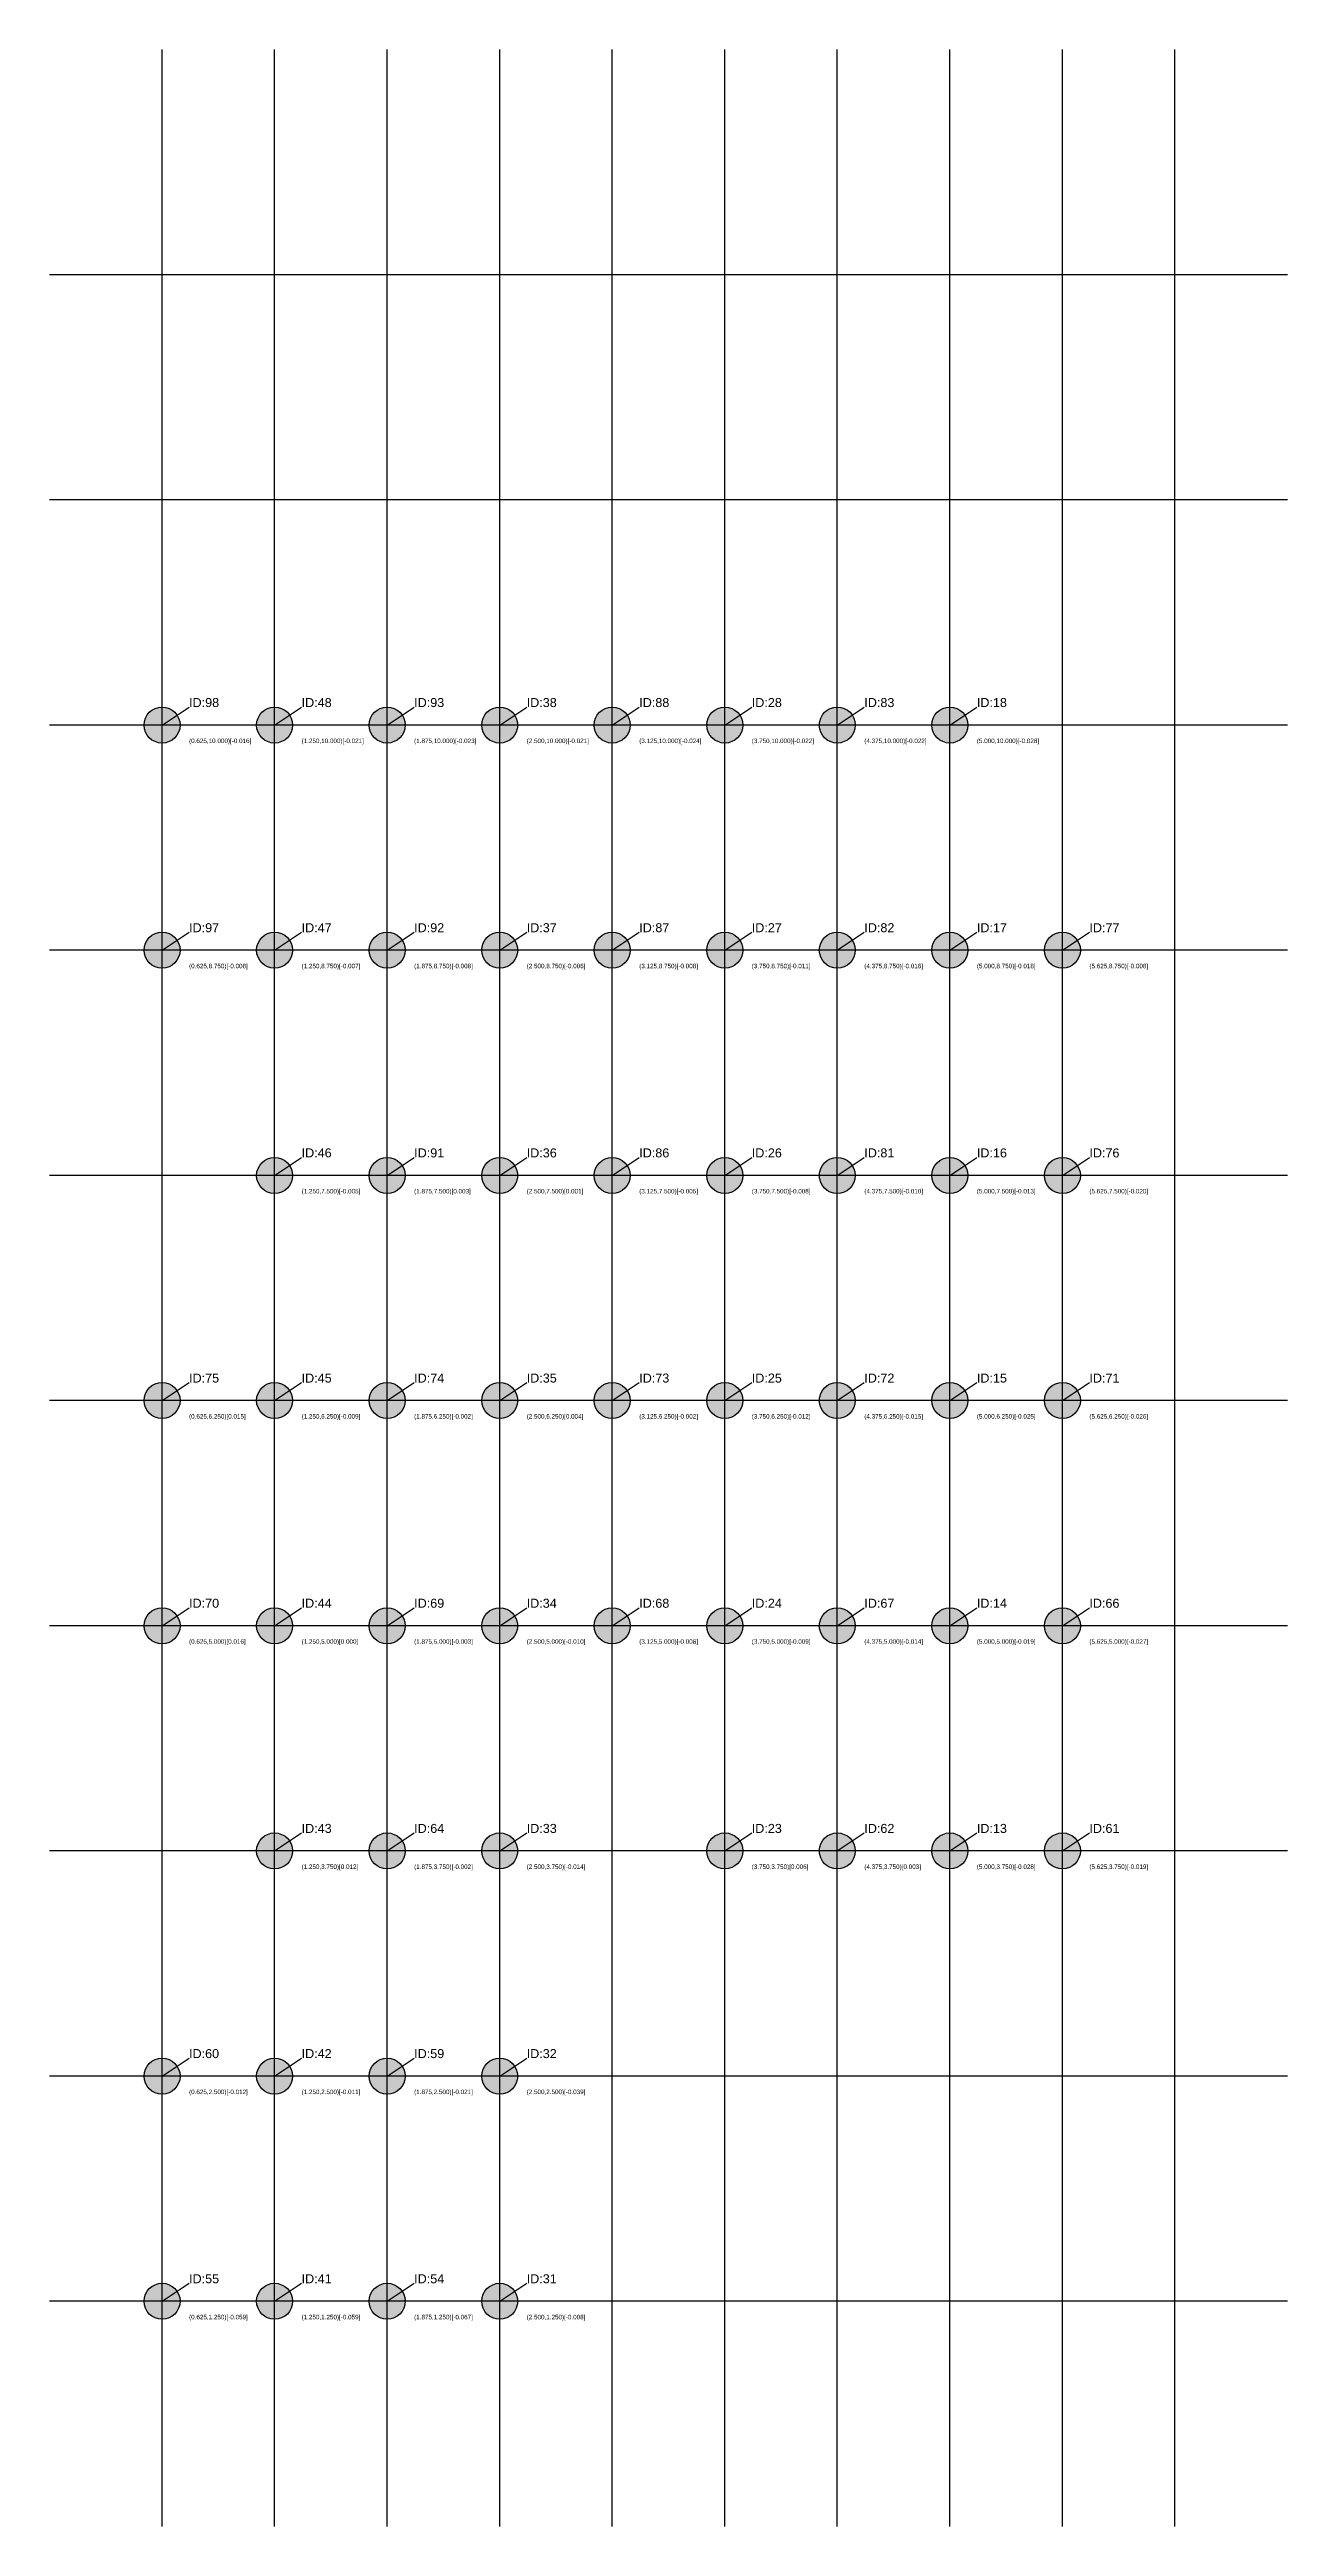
# Model space of a CAD drawing. Header units: millimetres. Extents: x 0 to 6.9, y 0 to 13.8.
import ezdxf

# ---------------------------------------------------------------- set-up
doc = ezdxf.new("R2010")
doc.units = ezdxf.units.MM
doc.layers.add('scan_diff', color=40, linetype='Continuous')
doc.styles.get("Standard").update_dxf_attribs({"font": 'arial.ttf'})

msp = doc.modelspace()

# ---------------------------------------------------------------- hatches: boundary and pattern name
at = {"layer": 'scan_diff'}
h = msp.add_hatch(color=4, dxfattribs=at)
edge = h.paths.add_edge_path()
edge.add_arc((5, 5), 0.1, 0, 360)
edge = h.paths.add_edge_path()
edge.add_arc((5, 6.25), 0.1, 0, 360)
edge = h.paths.add_edge_path()
edge.add_arc((5, 8.75), 0.1, 0, 360)
edge = h.paths.add_edge_path()
edge.add_arc((3.75, 10), 0.1, 0, 360)
edge = h.paths.add_edge_path()
edge.add_arc((2.5, 3.75), 0.1, 0, 360)
edge = h.paths.add_edge_path()
edge.add_arc((2.5, 10), 0.1, 0, 360)
edge = h.paths.add_edge_path()
edge.add_arc((1.25, 10), 0.1, 0, 360)
edge = h.paths.add_edge_path()
edge.add_arc((1.875, 2.5), 0.1, 0, 360)
edge = h.paths.add_edge_path()
edge.add_arc((5.625, 3.75), 0.1, 0, 360)
edge = h.paths.add_edge_path()
edge.add_arc((4.375, 5), 0.1, 0, 360)
edge = h.paths.add_edge_path()
edge.add_arc((0.625, 5), 0.1, 0, 360)
edge = h.paths.add_edge_path()
edge.add_arc((5.625, 6.25), 0.1, 0, 360)
edge = h.paths.add_edge_path()
edge.add_arc((4.375, 6.25), 0.1, 0, 360)
edge = h.paths.add_edge_path()
edge.add_arc((0.625, 6.25), 0.1, 0, 360)
edge = h.paths.add_edge_path()
edge.add_arc((5.625, 7.5), 0.1, 0, 360)
edge = h.paths.add_edge_path()
edge.add_arc((4.375, 8.75), 0.1, 0, 360)
edge = h.paths.add_edge_path()
edge.add_arc((4.375, 10), 0.1, 0, 360)
edge = h.paths.add_edge_path()
edge.add_arc((3.125, 10), 0.1, 0, 360)
edge = h.paths.add_edge_path()
edge.add_arc((1.875, 10), 0.1, 0, 360)
edge = h.paths.add_edge_path()
edge.add_arc((0.625, 10), 0.1, 0, 360)
h = msp.add_hatch(color=2, dxfattribs=at)
edge = h.paths.add_edge_path()
edge.add_arc((5, 3.75), 0.1, 0, 360)
edge = h.paths.add_edge_path()
edge.add_arc((5, 10), 0.1, 0, 360)
edge = h.paths.add_edge_path()
edge.add_arc((2.5, 2.5), 0.1, 0, 360)
edge = h.paths.add_edge_path()
edge.add_arc((5.625, 5), 0.1, 0, 360)
h = msp.add_hatch(color=3, dxfattribs=at)
edge = h.paths.add_edge_path()
edge.add_arc((5, 7.5), 0.1, 0, 360)
edge = h.paths.add_edge_path()
edge.add_arc((3.75, 3.75), 0.1, 0, 360)
edge = h.paths.add_edge_path()
edge.add_arc((3.75, 5), 0.1, 0, 360)
edge = h.paths.add_edge_path()
edge.add_arc((3.75, 6.25), 0.1, 0, 360)
edge = h.paths.add_edge_path()
edge.add_arc((3.75, 7.5), 0.1, 0, 360)
edge = h.paths.add_edge_path()
edge.add_arc((3.75, 8.75), 0.1, 0, 360)
edge = h.paths.add_edge_path()
edge.add_arc((2.5, 1.25), 0.1, 0, 360)
edge = h.paths.add_edge_path()
edge.add_arc((2.5, 5), 0.1, 0, 360)
edge = h.paths.add_edge_path()
edge.add_arc((2.5, 6.25), 0.1, 0, 360)
edge = h.paths.add_edge_path()
edge.add_arc((2.5, 7.5), 0.1, 0, 360)
edge = h.paths.add_edge_path()
edge.add_arc((2.5, 8.75), 0.1, 0, 360)
edge = h.paths.add_edge_path()
edge.add_arc((1.25, 2.5), 0.1, 0, 360)
edge = h.paths.add_edge_path()
edge.add_arc((1.25, 3.75), 0.1, 0, 360)
edge = h.paths.add_edge_path()
edge.add_arc((1.25, 5), 0.1, 0, 360)
edge = h.paths.add_edge_path()
edge.add_arc((1.25, 6.25), 0.1, 0, 360)
edge = h.paths.add_edge_path()
edge.add_arc((1.25, 7.5), 0.1, 0, 360)
edge = h.paths.add_edge_path()
edge.add_arc((1.25, 8.75), 0.1, 0, 360)
edge = h.paths.add_edge_path()
edge.add_arc((0.625, 2.5), 0.1, 0, 360)
edge = h.paths.add_edge_path()
edge.add_arc((4.375, 3.75), 0.1, 0, 360)
edge = h.paths.add_edge_path()
edge.add_arc((1.875, 3.75), 0.1, 0, 360)
edge = h.paths.add_edge_path()
edge.add_arc((3.125, 5), 0.1, 0, 360)
edge = h.paths.add_edge_path()
edge.add_arc((1.875, 5), 0.1, 0, 360)
edge = h.paths.add_edge_path()
edge.add_arc((3.125, 6.25), 0.1, 0, 360)
edge = h.paths.add_edge_path()
edge.add_arc((1.875, 6.25), 0.1, 0, 360)
edge = h.paths.add_edge_path()
edge.add_arc((5.625, 8.75), 0.1, 0, 360)
edge = h.paths.add_edge_path()
edge.add_arc((4.375, 7.5), 0.1, 0, 360)
edge = h.paths.add_edge_path()
edge.add_arc((3.125, 7.5), 0.1, 0, 360)
edge = h.paths.add_edge_path()
edge.add_arc((3.125, 8.75), 0.1, 0, 360)
edge = h.paths.add_edge_path()
edge.add_arc((1.875, 7.5), 0.1, 0, 360)
edge = h.paths.add_edge_path()
edge.add_arc((1.875, 8.75), 0.1, 0, 360)
edge = h.paths.add_edge_path()
edge.add_arc((0.625, 8.75), 0.1, 0, 360)
h = msp.add_hatch(color=1, dxfattribs=at)
edge = h.paths.add_edge_path()
edge.add_arc((1.25, 1.25), 0.1, 0, 360)
edge = h.paths.add_edge_path()
edge.add_arc((1.875, 1.25), 0.1, 0, 360)
edge = h.paths.add_edge_path()
edge.add_arc((0.625, 1.25), 0.1, 0, 360)

# ---------------------------------------------------------------- linework, layer by layer
for p, q in [((0.625, 0), (0.625, 13.75)), ((1.25, 0), (1.25, 13.75)), ((1.875, 0), (1.875, 13.75)), ((2.5, 0), (2.5, 13.75)), ((3.125, 0), (3.125, 13.75)), ((3.75, 0), (3.75, 13.75)), ((4.375, 0), (4.375, 13.75)), ((5, 0), (5, 13.75)), ((5.625, 0), (5.625, 13.75)), ((6.25, 0), (6.25, 13.75)), ((6.875, 12.5), (0, 12.5)), ((6.875, 11.25), (0, 11.25)), ((6.875, 10), (0, 10)), ((6.875, 8.75), (0, 8.75)), ((6.875, 7.5), (0, 7.5)), ((6.875, 6.25), (0, 6.25)), ((6.875, 5), (0, 5)), ((6.875, 3.75), (0, 3.75)), ((6.875, 2.5), (0, 2.5)), ((6.875, 1.25), (0, 1.25))]:
    msp.add_line(p, q)
for p, q in [((0.625, 10), (0.775, 10.1)), ((1.25, 10), (1.4, 10.1)), ((1.875, 10), (2.025, 10.1)), ((2.5, 10), (2.65, 10.1)), ((3.125, 10), (3.275, 10.1)), ((3.75, 10), (3.9, 10.1)), ((4.375, 10), (4.525, 10.1)), ((5, 10), (5.15, 10.1)), ((0.625, 8.75), (0.775, 8.85)), ((1.25, 8.75), (1.4, 8.85)), ((1.875, 8.75), (2.025, 8.85)), ((2.5, 8.75), (2.65, 8.85)), ((3.125, 8.75), (3.275, 8.85)), ((3.75, 8.75), (3.9, 8.85)), ((4.375, 8.75), (4.525, 8.85)), ((5, 8.75), (5.15, 8.85)), ((5.625, 8.75), (5.775, 8.85)), ((1.25, 7.5), (1.4, 7.6)), ((1.875, 7.5), (2.025, 7.6)), ((2.5, 7.5), (2.65, 7.6)), ((3.125, 7.5), (3.275, 7.6)), ((3.75, 7.5), (3.9, 7.6)), ((4.375, 7.5), (4.525, 7.6)), ((5, 7.5), (5.15, 7.6)), ((5.625, 7.5), (5.775, 7.6)), ((0.625, 6.25), (0.775, 6.35)), ((1.25, 6.25), (1.4, 6.35)), ((1.875, 6.25), (2.025, 6.35)), ((2.5, 6.25), (2.65, 6.35)), ((3.125, 6.25), (3.275, 6.35)), ((3.75, 6.25), (3.9, 6.35)), ((4.375, 6.25), (4.525, 6.35)), ((5, 6.25), (5.15, 6.35)), ((5.625, 6.25), (5.775, 6.35)), ((0.625, 5), (0.775, 5.1)), ((1.25, 5), (1.4, 5.1)), ((1.875, 5), (2.025, 5.1)), ((2.5, 5), (2.65, 5.1)), ((3.125, 5), (3.275, 5.1)), ((3.75, 5), (3.9, 5.1)), ((4.375, 5), (4.525, 5.1)), ((5, 5), (5.15, 5.1)), ((5.625, 5), (5.775, 5.1)), ((1.25, 3.75), (1.4, 3.85)), ((1.875, 3.75), (2.025, 3.85)), ((2.5, 3.75), (2.65, 3.85)), ((3.75, 3.75), (3.9, 3.85)), ((4.375, 3.75), (4.525, 3.85)), ((5, 3.75), (5.15, 3.85)), ((5.625, 3.75), (5.775, 3.85)), ((0.625, 2.5), (0.775, 2.6)), ((1.25, 2.5), (1.4, 2.6)), ((1.875, 2.5), (2.025, 2.6)), ((2.5, 2.5), (2.65, 2.6)), ((0.625, 1.25), (0.775, 1.35)), ((1.25, 1.25), (1.4, 1.35)), ((1.875, 1.25), (2.025, 1.35)), ((2.5, 1.25), (2.65, 1.35))]:
    msp.add_line(p, q, dxfattribs=at)
for centre in [(0.625, 10), (1.25, 10), (1.875, 10), (2.5, 10), (3.125, 10), (3.75, 10), (4.375, 10), (5, 10), (0.625, 8.75), (1.25, 8.75), (1.875, 8.75), (2.5, 8.75), (3.125, 8.75), (3.75, 8.75), (4.375, 8.75), (5, 8.75), (5.625, 8.75), (1.25, 7.5), (1.875, 7.5), (2.5, 7.5), (3.125, 7.5), (3.75, 7.5), (4.375, 7.5), (5, 7.5), (5.625, 7.5), (0.625, 6.25), (1.25, 6.25), (1.875, 6.25), (2.5, 6.25), (3.125, 6.25), (3.75, 6.25), (4.375, 6.25), (5, 6.25), (5.625, 6.25), (0.625, 5), (1.25, 5), (1.875, 5), (2.5, 5), (3.125, 5), (3.75, 5), (4.375, 5), (5, 5), (5.625, 5), (1.25, 3.75), (1.875, 3.75), (2.5, 3.75), (3.75, 3.75), (4.375, 3.75), (5, 3.75), (5.625, 3.75), (0.625, 2.5), (1.25, 2.5), (1.875, 2.5), (2.5, 2.5), (0.625, 1.25), (1.25, 1.25), (1.875, 1.25), (2.5, 1.25)]:
    msp.add_circle(centre, 0.1, dxfattribs=at)

# ---------------------------------------------------------------- texts
for s, height, p in [('ID:98', 0.05, (0.775, 10.1)), ('ID:48', 0.05, (1.4, 10.1)), ('ID:93', 0.05, (2.025, 10.1)), ('ID:38', 0.05, (2.65, 10.1)), ('ID:88', 0.05, (3.275, 10.1)), ('ID:28', 0.05, (3.9, 10.1)), ('ID:83', 0.05, (4.525, 10.1)), ('ID:18', 0.05, (5.15, 10.1)), ('(0.625,10.000)[-0.016]', 0.025, (0.775, 9.9)), ('(1.250,10.000)[-0.021]', 0.025, (1.4, 9.9)), ('(1.875,10.000)[-0.023]', 0.025, (2.025, 9.9)), ('(2.500,10.000)[-0.021]', 0.025, (2.65, 9.9)), ('(3.125,10.000)[-0.024]', 0.025, (3.275, 9.9)), ('(3.750,10.000)[-0.022]', 0.025, (3.9, 9.9)), ('(4.375,10.000)[-0.022]', 0.025, (4.525, 9.9)), ('(5.000,10.000)[-0.028]', 0.025, (5.15, 9.9)), ('ID:97', 0.05, (0.775, 8.85)), ('ID:47', 0.05, (1.4, 8.85)), ('ID:92', 0.05, (2.025, 8.85)), ('ID:37', 0.05, (2.65, 8.85)), ('ID:87', 0.05, (3.275, 8.85)), ('ID:27', 0.05, (3.9, 8.85)), ('ID:82', 0.05, (4.525, 8.85)), ('ID:17', 0.05, (5.15, 8.85)), ('ID:77', 0.05, (5.775, 8.85)), ('(0.625,8.750)[-0.008]', 0.025, (0.775, 8.65)), ('(1.250,8.750)[-0.007]', 0.025, (1.4, 8.65)), ('(1.875,8.750)[-0.008]', 0.025, (2.025, 8.65)), ('(2.500,8.750)[-0.006]', 0.025, (2.65, 8.65)), ('(3.125,8.750)[-0.008]', 0.025, (3.275, 8.65)), ('(3.750,8.750)[-0.011]', 0.025, (3.9, 8.65)), ('(4.375,8.750)[-0.016]', 0.025, (4.525, 8.65)), ('(5.000,8.750)[-0.018]', 0.025, (5.15, 8.65)), ('(5.625,8.750)[-0.008]', 0.025, (5.775, 8.65)), ('ID:46', 0.05, (1.4, 7.6)), ('ID:91', 0.05, (2.025, 7.6)), ('ID:36', 0.05, (2.65, 7.6)), ('ID:86', 0.05, (3.275, 7.6)), ('ID:26', 0.05, (3.9, 7.6)), ('ID:81', 0.05, (4.525, 7.6)), ('ID:16', 0.05, (5.15, 7.6)), ('ID:76', 0.05, (5.775, 7.6)), ('(1.250,7.500)[-0.005]', 0.025, (1.4, 7.4)), ('(1.875,7.500)[0.003]', 0.025, (2.025, 7.4)), ('(2.500,7.500)[0.001]', 0.025, (2.65, 7.4)), ('(3.125,7.500)[-0.005]', 0.025, (3.275, 7.4)), ('(3.750,7.500)[-0.008]', 0.025, (3.9, 7.4)), ('(4.375,7.500)[-0.010]', 0.025, (4.525, 7.4)), ('(5.000,7.500)[-0.013]', 0.025, (5.15, 7.4)), ('(5.625,7.500)[-0.020]', 0.025, (5.775, 7.4)), ('ID:75', 0.05, (0.775, 6.35)), ('ID:45', 0.05, (1.4, 6.35)), ('ID:74', 0.05, (2.025, 6.35)), ('ID:35', 0.05, (2.65, 6.35)), ('ID:73', 0.05, (3.275, 6.35)), ('ID:25', 0.05, (3.9, 6.35)), ('ID:72', 0.05, (4.525, 6.35)), ('ID:15', 0.05, (5.15, 6.35)), ('ID:71', 0.05, (5.775, 6.35)), ('(0.625,6.250)[0.015]', 0.025, (0.775, 6.15)), ('(1.250,6.250)[-0.009]', 0.025, (1.4, 6.15)), ('(1.875,6.250)[-0.002]', 0.025, (2.025, 6.15)), ('(2.500,6.250)[0.004]', 0.025, (2.65, 6.15)), ('(3.125,6.250)[-0.002]', 0.025, (3.275, 6.15)), ('(3.750,6.250)[-0.012]', 0.025, (3.9, 6.15)), ('(4.375,6.250)[-0.015]', 0.025, (4.525, 6.15)), ('(5.000,6.250)[-0.025]', 0.025, (5.15, 6.15)), ('(5.625,6.250)[-0.026]', 0.025, (5.775, 6.15)), ('ID:70', 0.05, (0.775, 5.1)), ('ID:44', 0.05, (1.4, 5.1)), ('ID:69', 0.05, (2.025, 5.1)), ('ID:34', 0.05, (2.65, 5.1)), ('ID:68', 0.05, (3.275, 5.1)), ('ID:24', 0.05, (3.9, 5.1)), ('ID:67', 0.05, (4.525, 5.1)), ('ID:14', 0.05, (5.15, 5.1)), ('ID:66', 0.05, (5.775, 5.1)), ('(0.625,5.000)[0.016]', 0.025, (0.775, 4.9)), ('(1.250,5.000)[0.000]', 0.025, (1.4, 4.9)), ('(1.875,5.000)[-0.003]', 0.025, (2.025, 4.9)), ('(2.500,5.000)[-0.010]', 0.025, (2.65, 4.9)), ('(3.125,5.000)[-0.008]', 0.025, (3.275, 4.9)), ('(3.750,5.000)[-0.009]', 0.025, (3.9, 4.9)), ('(4.375,5.000)[-0.014]', 0.025, (4.525, 4.9)), ('(5.000,5.000)[-0.019]', 0.025, (5.15, 4.9)), ('(5.625,5.000)[-0.027]', 0.025, (5.775, 4.9)), ('ID:43', 0.05, (1.4, 3.85)), ('ID:64', 0.05, (2.025, 3.85)), ('ID:33', 0.05, (2.65, 3.85)), ('ID:23', 0.05, (3.9, 3.85)), ('ID:62', 0.05, (4.525, 3.85)), ('ID:13', 0.05, (5.15, 3.85)), ('ID:61', 0.05, (5.775, 3.85)), ('(1.250,3.750)[0.012]', 0.025, (1.4, 3.65)), ('(1.875,3.750)[-0.002]', 0.025, (2.025, 3.65)), ('(2.500,3.750)[-0.014]', 0.025, (2.65, 3.65)), ('(3.750,3.750)[0.006]', 0.025, (3.9, 3.65)), ('(4.375,3.750)[0.003]', 0.025, (4.525, 3.65)), ('(5.000,3.750)[-0.028]', 0.025, (5.15, 3.65)), ('(5.625,3.750)[-0.019]', 0.025, (5.775, 3.65)), ('ID:60', 0.05, (0.775, 2.6)), ('ID:42', 0.05, (1.4, 2.6)), ('ID:59', 0.05, (2.025, 2.6)), ('ID:32', 0.05, (2.65, 2.6)), ('(0.625,2.500)[-0.012]', 0.025, (0.775, 2.4)), ('(1.250,2.500)[-0.011]', 0.025, (1.4, 2.4)), ('(1.875,2.500)[-0.021]', 0.025, (2.025, 2.4)), ('(2.500,2.500)[-0.039]', 0.025, (2.65, 2.4)), ('ID:55', 0.05, (0.775, 1.35)), ('ID:41', 0.05, (1.4, 1.35)), ('ID:54', 0.05, (2.025, 1.35)), ('ID:31', 0.05, (2.65, 1.35)), ('(0.625,1.250)[-0.059]', 0.025, (0.775, 1.15)), ('(1.250,1.250)[-0.059]', 0.025, (1.4, 1.15)), ('(1.875,1.250)[-0.067]', 0.025, (2.025, 1.15)), ('(2.500,1.250)[-0.008]', 0.025, (2.65, 1.15))]:
    msp.add_text(s, height=height, dxfattribs=at).set_placement(p)

doc.saveas('drawing.dxf')
